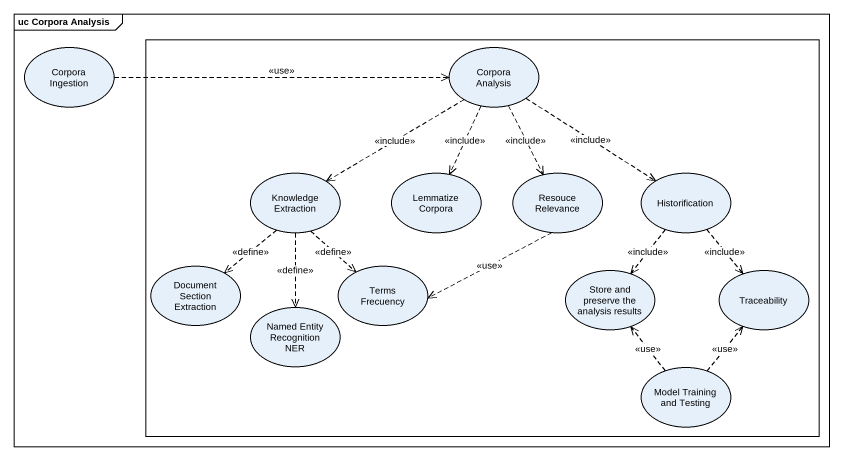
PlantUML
@startuml
mainframe uc Corpora Analysis
usecase "Corpora Ingestion" as Corpora_Ingestion
rectangle " " as rectangle1 {
  usecase "Corpora Analysis" as Corpora_Analysis
  usecase "Knowledge Extraction" as Knowledge_Extraction
  usecase "Lemmatize Corpora" as Lemmatize_Corpora
  usecase "Resouce Relevance" as Resouce_Relevance
  usecase Historification
  usecase "Document Section Extraction" as Document_Section_Extraction
  usecase "Terms Frecuency" as Terms_Frecuency
  usecase "Store and preserve the analysis results" as Store_and_preserve_the
  usecase Traceability
  usecase "Named Entity Recognition NER" as Named_Entity_Recognition_NER
  usecase "Model Training and Testing" as Model_Training_and_Testing
}
Corpora_Ingestion .right.> Corpora_Analysis : <<use>>
Corpora_Analysis ..> Knowledge_Extraction : <<include>>
Corpora_Analysis ..> Lemmatize_Corpora : <<include>>
Corpora_Analysis ..> Resouce_Relevance : <<include>>
Corpora_Analysis ..> Historification : <<include>>
Knowledge_Extraction ..> Document_Section_Extraction : <<define>>
Knowledge_Extraction ..> Terms_Frecuency : <<define>>
Knowledge_Extraction ..> Named_Entity_Recognition_NER : <<define>>
Resouce_Relevance .left.> Terms_Frecuency : <<use>>
Historification ..> Store_and_preserve_the : <<include>>
Historification ..> Traceability : <<include>>
Model_Training_and_Testing .up.> Store_and_preserve_the : <<use>>
Model_Training_and_Testing .up.> Traceability : <<use>>
@enduml
